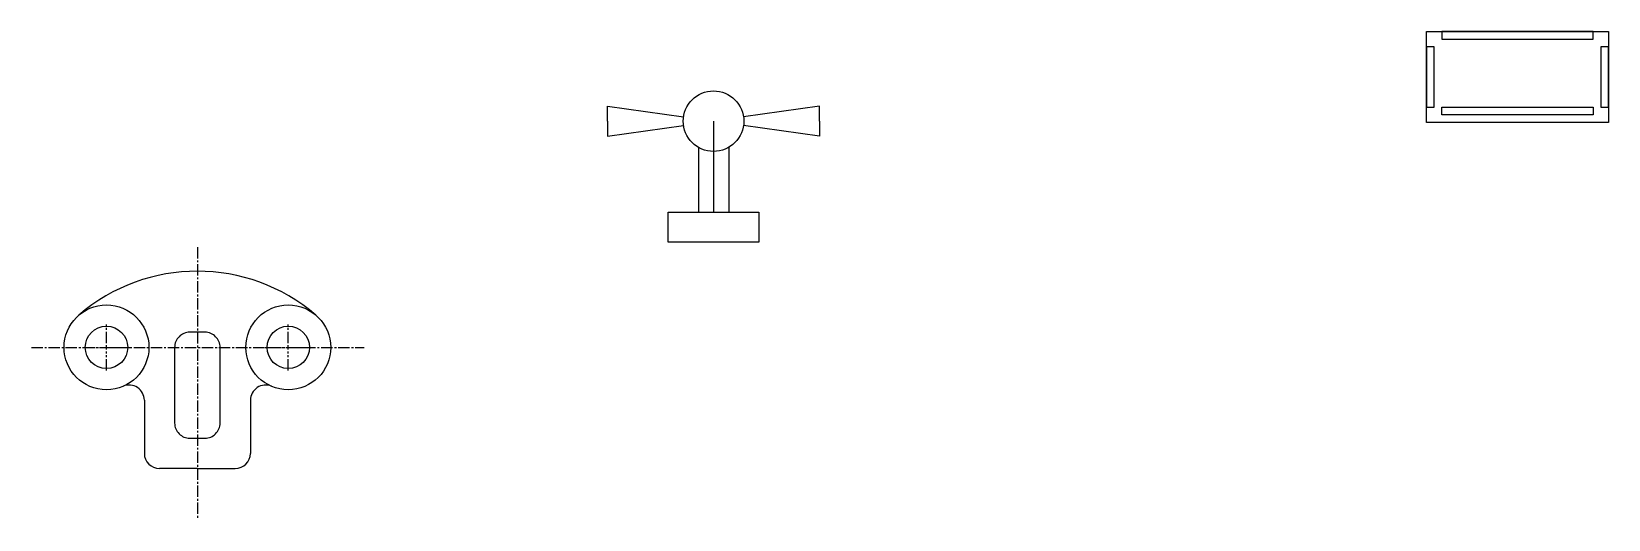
# Model space of a CAD drawing. Header units: inches. Extents: x 5 to 109, y 4 to 36.
import ezdxf

# ---------------------------------------------------------------- set-up
doc = ezdxf.new("R2010")
doc.units = ezdxf.units.IN
doc.header["$MEASUREMENT"] = 0
doc.linetypes.add('CENTER2', pattern=[1.125, 0.75, -0.125, 0.125, -0.125])

# ---------------------------------------------------------------- blocks, each defined once
blk = doc.blocks.new('*U2')
at = {"color": 0, "linetype": 'CENTER2', "transparency": 16777216}
blk.add_line((0, 9.12), (0, -8.87), dxfattribs=at)
blk = doc.blocks.new('*U3')
at = {"color": 0, "linetype": 'CENTER2', "transparency": 16777216}
for p, q in [((0, 0.28), (0, 1.52)), ((-1.52, 0), (-0.28, 0)), ((0.28, 0), (1.52, 0)), ((0, -1.52), (0, -0.28))]:
    blk.add_line(p, q, dxfattribs=at)
at = {"color": 0, "linetype": 'Continuous', "transparency": 16777216}
for p, q in [((-0.14, 0), (0.14, 0)), ((0, -0.14), (0, 0.14))]:
    blk.add_line(p, q, dxfattribs=at)
blk = doc.blocks.new('*U4')
at = {"color": 0, "linetype": 'CENTER2', "transparency": 16777216}
for p, q in [((0, 0.28), (0, 1.52)), ((-1.52, 0), (-0.28, 0)), ((0, -1.52), (0, -0.28)), ((0.28, 0), (1.52, 0))]:
    blk.add_line(p, q, dxfattribs=at)
at = {"color": 0, "linetype": 'Continuous', "transparency": 16777216}
for p, q in [((0, -0.14), (0, 0.14)), ((-0.14, 0), (0.14, 0))]:
    blk.add_line(p, q, dxfattribs=at)

msp = doc.modelspace()

# ---------------------------------------------------------------- linework, layer by layer
for p, q in [((108.11, 35.85, 6), (98.11, 35.85, 6)), ((98.11, 35.85, 6), (98.11, 35.35, 6)), ((108.11, 35.35, 6), (108.11, 35.85, 6)), ((97.61, 34.85, 6), (97.11, 34.85, 6)), ((97.11, 34.85, 6), (97.11, 30.85, 6)), ((97.61, 30.85, 6), (97.61, 34.85, 6)), ((98.11, 35.35, 6), (108.11, 35.35, 6)), ((109.11, 34.85, 6), (108.61, 34.85, 6)), ((108.61, 34.85, 6), (108.61, 30.85, 6)), ((109.11, 30.85, 6), (109.11, 34.85, 6)), ((43.04, 29.93), (43.04, 30.93)), ((43.04, 30.93), (48.06, 30.21)), ((57.04, 30.93), (52.02, 30.21)), ((57.04, 30.93), (52.02, 30.21)), ((57.04, 29.93), (57.04, 30.93)), ((57.04, 29.93), (57.04, 30.93)), ((97.11, 30.85, 6), (97.61, 30.85, 6)), ((98.11, 30.85, 6), (108.11, 30.85, 6)), ((98.11, 30.35, 6), (98.11, 30.85, 6)), ((108.11, 30.35, 6), (98.11, 30.35, 6)), ((108.11, 30.85, 6), (108.11, 30.35, 6)), ((108.61, 30.85, 6), (109.11, 30.85, 6)), ((43.04, 29.93), (43.04, 28.93)), ((43.04, 28.93), (48.06, 29.64)), ((50.04, 29.93), (50.04, 23.93)), ((57.04, 28.93), (52.02, 29.64)), ((57.04, 28.93), (52.02, 29.64)), ((57.04, 29.93), (57.04, 28.93)), ((57.04, 29.93), (57.04, 28.93)), ((49.04, 28.19), (49.04, 23.93)), ((51.04, 28.19), (51.04, 23.93)), ((14.47, 14.99), (14.47, 14.99)), ((17.47, 14.99), (17.47, 14.99)), ((12.47, 11.5), (12.47, 7.99)), ((19.47, 11.5), (19.47, 7.99)), ((15.97, 6.99), (13.47, 6.99)), ((15.97, 6.99), (18.47, 6.99))]:
    msp.add_line(p, q)
at = {"linetype": 'CENTER2'}
msp.add_line((5.02, 14.99), (26.98, 14.99), dxfattribs=at)
for points in [[(97.11, 35.85), (109.11, 35.85), (109.11, 29.85), (97.11, 29.85)], [(47.04, 23.93), (53.04, 23.93), (53.04, 21.93), (47.04, 21.93)]]:
    msp.add_lwpolyline(points, close=True)
msp.add_lwpolyline([(17.47, 9.99), (17.47, 14.99, 0.414214), (16.47, 15.99), (15.97, 15.99), (15.47, 15.99, 0.414214), (14.47, 14.99), (14.47, 9.99, 0.414214), (15.47, 8.99), (16.47, 8.99, 0.414214)], format="xyb", close=True)
for centre, radius in [((50.04, 29.93), 2), ((9.97, 14.99), 2.8), ((21.97, 14.99), 2.8), ((9.97, 14.99), 1.4), ((21.97, 14.99), 1.4)]:
    msp.add_circle(centre, radius)
for centre, radius, start, end in [((15.97, 8.02), 12, 49.2943, 130.7057), ((11.47, 11.5), 1, 360, 113.2496), ((20.47, 11.5), 1, 66.7504, 180), ((13.47, 7.99), 1, 180, 270), ((18.47, 7.99), 1, 270, 0)]:
    msp.add_arc(centre, radius, start, end)

# ---------------------------------------------------------------- block references
for name, p in [('*U2', (15.97, 12.49)), ('*U3', (9.97, 14.99)), ('*U4', (21.97, 14.99))]:
    msp.add_blockref(name, p, dxfattribs=at)

doc.saveas('drawing.dxf')
